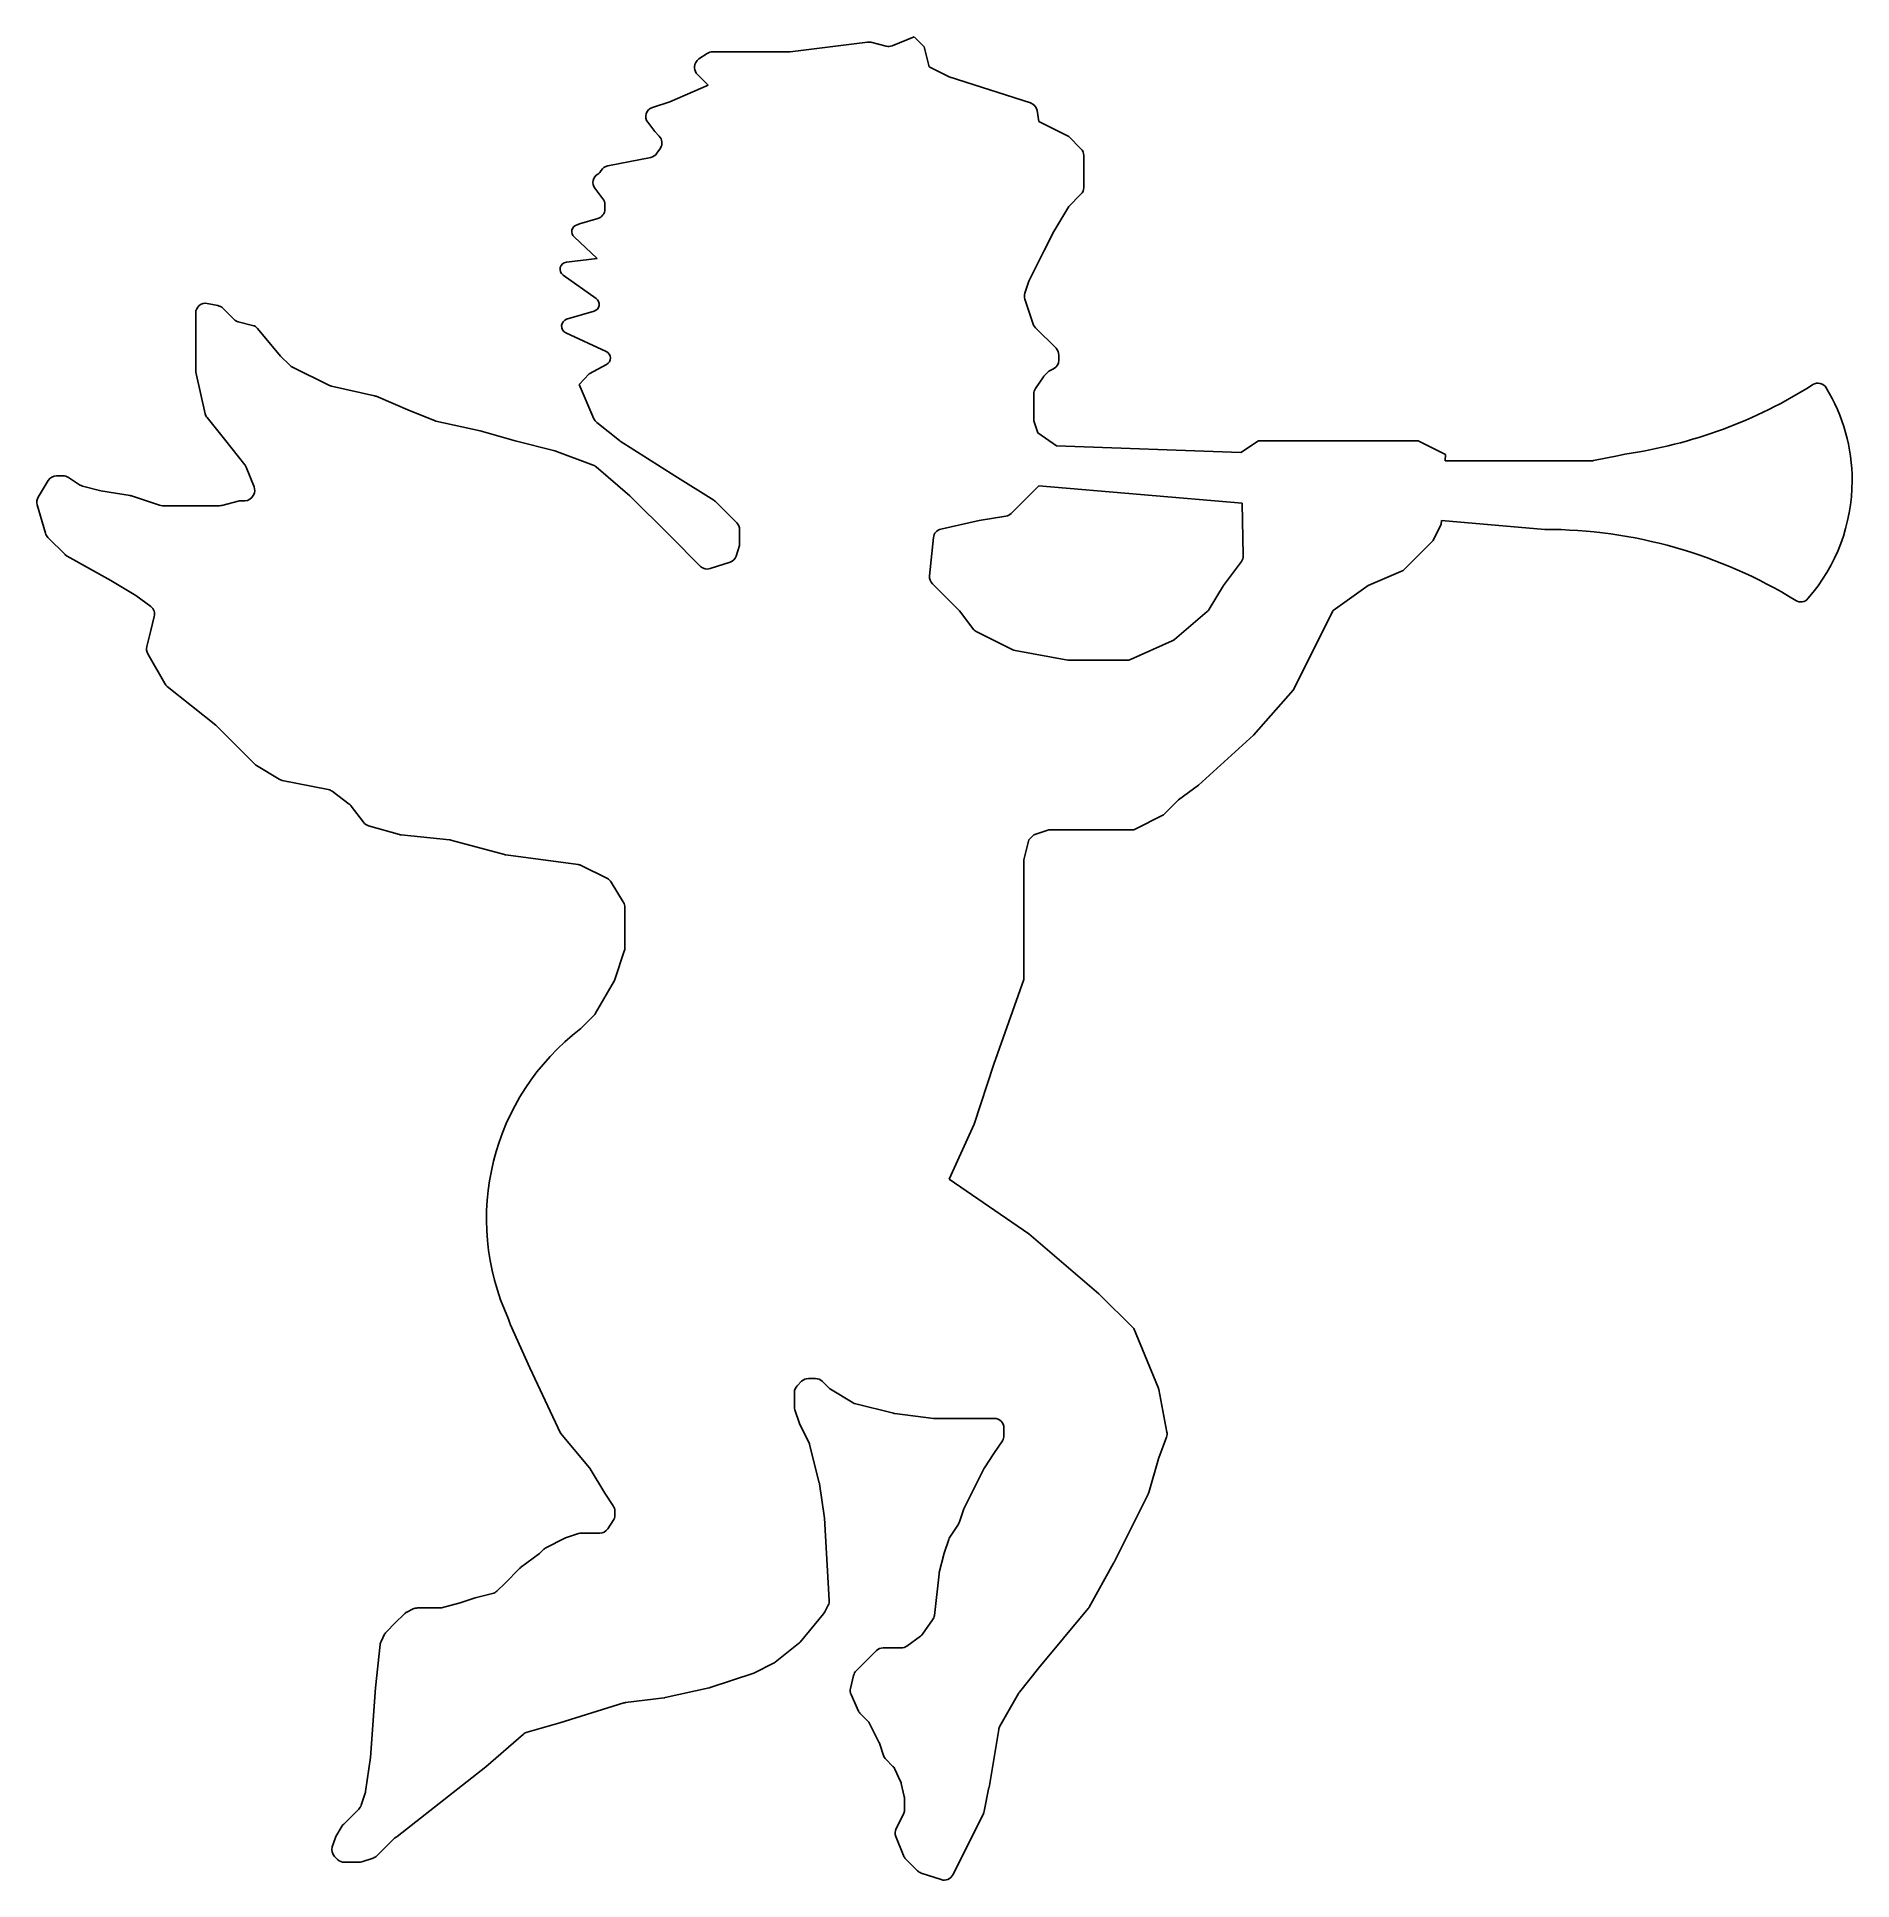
# Model space of a CAD drawing. Header units: metres. Extents: x 0.03 to 3.82, y 0.11 to 3.96.
import ezdxf

# ---------------------------------------------------------------- set-up
doc = ezdxf.new("R2010")
doc.units = ezdxf.units.M

msp = doc.modelspace()

# ---------------------------------------------------------------- linework, layer by layer
at = {"layer": '1', "color": 3}
for p, q in [((1.602922, 3.927083), (1.443555, 3.927083)), ((1.767126, 3.947454), (1.605403, 3.927237)), ((1.806226, 3.939069), (1.774457, 3.947011)), ((1.864583, 3.958333), (1.818505, 3.939902)), ((1.885417, 3.9375), (1.864583, 3.958333)), ((1.895833, 3.895833), (1.885417, 3.9375)), ((1.40625, 3.895546), (1.40625, 3.893701)), ((1.432462, 3.923724), (1.415156, 3.912187)), ((1.9375, 3.875), (1.895833, 3.895833)), ((1.434374, 3.857292), (1.354167, 3.822917)), ((1.412108, 3.879559), (1.434374, 3.857292)), ((2.107507, 3.82033), (1.9375, 3.875)), ((1.354167, 3.822917), (1.317991, 3.810858)), ((1.308316, 3.779884), (1.322917, 3.760417)), ((2.125, 3.78125), (2.121112, 3.804579)), ((2.1875, 3.75), (2.125, 3.78125)), ((1.322917, 3.760417), (1.332157, 3.751177)), ((2.212892, 3.724608), (2.1875, 3.75)), ((1.314793, 3.706708), (1.224688, 3.688688)), ((1.334655, 3.725941), (1.327512, 3.715226)), ((2.21875, 3.643701), (2.21875, 3.710466)), ((1.197907, 3.642373), (1.21475, 3.619916)), ((2.1875, 3.604167), (2.212892, 3.629559)), ((1.21875, 3.607916), (1.21875, 3.598419)), ((2.15625, 3.552083), (2.1875, 3.604167)), ((1.165541, 3.568131), (1.16097, 3.565919)), ((1.204244, 3.579189), (1.165541, 3.568131)), ((2.135417, 3.510417), (2.15625, 3.552083)), ((1.203051, 3.495299), (1.154421, 3.540367)), ((2.114583, 3.46875), (2.135417, 3.510417)), ((1.138542, 3.487908), (1.203051, 3.495299)), ((2.104167, 3.447917), (2.114583, 3.46875)), ((1.200596, 3.412112), (1.131606, 3.460745)), ((2.095858, 3.422992), (2.104167, 3.447917)), ((0.410729, 3.397021), (0.388505, 3.401465)), ((0.444, 3.3685), (0.420949, 3.391551)), ((2.104167, 3.385417), (2.095858, 3.410342)), ((0.364583, 3.381854), (0.364583, 3.302083)), ((0.483249, 3.35575), (0.453291, 3.363239)), ((1.139017, 3.368474), (1.196226, 3.385474)), ((2.11309, 3.358646), (2.104167, 3.385417)), ((2.160809, 3.307941), (2.117922, 3.350828)), ((0.541667, 3.291667), (0.493763, 3.349151)), ((1.136956, 3.340498), (1.22161, 3.301059)), ((0.364583, 3.302083), (0.364583, 3.262613)), ((0.560205, 3.273128), (0.541667, 3.291667)), ((1.185755, 3.25453), (1.222387, 3.274255)), ((2.166667, 3.283194), (2.166667, 3.293799)), ((0.365059, 3.258274), (0.38441, 3.171198)), ((0.643631, 3.230268), (0.565403, 3.269381)), ((1.185755, 3.25453), (1.165308, 3.232337)), ((2.117942, 3.223789), (2.134319, 3.248353)), ((2.136817, 3.2514), (2.145833, 3.260417)), ((2.145833, 3.260417), (2.155611, 3.265305)), ((0.73776, 3.208738), (0.648236, 3.228633)), ((0.8125, 3.177083), (0.7413, 3.207597)), ((1.165308, 3.232337), (1.195942, 3.160857)), ((2.114583, 3.15625), (2.114583, 3.212694)), ((0.388316, 3.163043), (0.427083, 3.114583)), ((0.863077, 3.156852), (0.8125, 3.177083)), ((0.958333, 3.135417), (0.866166, 3.155898)), ((1.03125, 3.114583), (0.958333, 3.135417)), ((1.201831, 3.153119), (1.249156, 3.115258)), ((2.12283, 3.13151), (2.114583, 3.15625)), ((2.12283, 3.13151), (2.162017, 3.104015)), ((0.427083, 3.114583), (0.466898, 3.064814)), ((1.114583, 3.09375), (1.03125, 3.114583)), ((1.194607, 3.063741), (1.114583, 3.09375)), ((1.250912, 3.114003), (1.364583, 3.041667)), ((2.162017, 3.104015), (2.546349, 3.089927)), ((2.583333, 3.114583), (2.546349, 3.089927)), ((2.916667, 3.114583), (2.583333, 3.114583)), ((2.974114, 3.08586), (2.916667, 3.114583)), ((2.973318, 3.072917), (2.974114, 3.08586)), ((3.333333, 3.083333), (3.283192, 3.073305)), ((3.348432, 3.086817), (3.333333, 3.083333)), ((0.087694, 3.041667), (0.073824, 3.041667)), ((0.469851, 3.059748), (0.486248, 3.018755)), ((1.270833, 3), (1.200601, 3.0602)), ((1.364583, 3.041667), (1.445985, 2.99079)), ((3.27927, 3.072917), (2.973318, 3.072917)), ((0.056674, 3.031957), (0.035714, 2.997024)), ((0.122117, 3.022755), (0.098789, 3.038308)), ((0.166667, 3.010417), (0.128361, 3.019993)), ((0.227619, 3.000258), (0.166667, 3.010417)), ((2.09375, 2.989583), (2.125, 3.020833)), ((2.549455, 2.984223), (2.125, 3.020833)), ((0.033634, 2.98124), (0.050659, 2.92165)), ((0.288588, 2.980193), (0.230656, 2.999504)), ((0.414205, 2.979167), (0.294913, 2.979167)), ((0.455944, 2.988986), (0.419056, 2.979764)), ((0.466806, 2.989583), (0.460795, 2.989583)), ((0.485567, 3.002384), (0.484695, 3.000639)), ((1.354167, 2.916667), (1.270833, 3)), ((1.449528, 2.987972), (1.494142, 2.943358)), ((2.067032, 2.962865), (2.09375, 2.989583)), ((2.549455, 2.984223), (2.551857, 2.874866)), ((1.5, 2.929216), (1.5, 2.895833)), ((1.920372, 2.930221), (2, 2.947917)), ((2, 2.947917), (2.056178, 2.957279)), ((2.947917, 2.90625), (2.965201, 2.94082)), ((2.965201, 2.94082), (2.965662, 2.948324)), ((3.181082, 2.929743), (2.965662, 2.948324)), ((0.055748, 2.913002), (0.091769, 2.876981)), ((1.418343, 2.85249), (1.354167, 2.916667)), ((1.5, 2.895833), (1.492745, 2.87407)), ((1.896776, 2.832348), (1.90481, 2.912688)), ((2.885417, 2.84375), (2.947917, 2.90625)), ((0.096199, 2.87364), (0.1875, 2.822917)), ((1.480096, 2.861421), (1.438809, 2.847659)), ((2.547862, 2.862427), (2.510417, 2.8125)), ((0.1875, 2.822917), (0.239583, 2.791667)), ((1.916667, 2.802083), (1.902535, 2.816215)), ((2.510417, 2.8125), (2.480837, 2.7632)), ((2.739583, 2.760417), (2.8125, 2.8125)), ((2.8125, 2.8125), (2.885417, 2.84375)), ((0.239583, 2.791667), (0.270626, 2.768385)), ((1.927083, 2.791667), (1.916667, 2.802083)), ((1.957328, 2.761422), (1.927083, 2.791667)), ((0.278029, 2.747534), (0.270833, 2.71875)), ((1.98675, 2.722527), (1.959186, 2.75928)), ((2.476703, 2.758305), (2.40847, 2.69982)), ((2.65625, 2.59375), (2.739583, 2.760417)), ((0.270833, 2.71875), (0.262366, 2.684879)), ((2.070361, 2.678361), (1.993806, 2.716639)), ((2.403578, 2.696729), (2.316379, 2.657974)), ((0.264404, 2.670106), (0.300191, 2.607479)), ((2.185726, 2.656573), (2.075728, 2.676572)), ((2.308256, 2.65625), (2.189303, 2.65625)), ((0.305062, 2.601784), (0.40625, 2.520833)), ((2.572917, 2.5), (2.65625, 2.59375)), ((0.40625, 2.520833), (0.487842, 2.439241)), ((2.458333, 2.395833), (2.572917, 2.5)), ((0.491694, 2.436233), (0.538696, 2.408032)), ((0.545064, 2.405571), (0.641385, 2.386307)), ((2.416667, 2.364583), (2.458333, 2.395833)), ((0.649462, 2.382695), (0.685214, 2.355881)), ((0.689214, 2.351881), (0.714713, 2.317882)), ((2.385417, 2.333333), (2.416667, 2.364583)), ((0.725219, 2.310652), (0.789945, 2.292159)), ((2.322917, 2.302083), (2.385417, 2.333333)), ((0.793449, 2.291489), (0.894172, 2.281416)), ((0.897444, 2.280811), (1.009125, 2.250352)), ((2.09375, 2.239583), (2.104167, 2.28125)), ((2.104167, 2.28125), (2.114583, 2.291667)), ((2.114583, 2.291667), (2.145833, 2.302083)), ((2.145833, 2.302083), (2.322917, 2.302083)), ((1.011744, 2.249823), (1.163355, 2.229609)), ((2.09375, 2.052083), (2.09375, 2.239583)), ((1.169656, 2.227673), (1.223958, 2.200522)), ((1.232163, 2.192923), (1.257567, 2.150583)), ((1.260417, 2.140293), (1.260417, 2.055329)), ((1.259391, 2.049004), (1.240209, 1.991462)), ((2.09375, 1.989583), (2.09375, 2.052083)), ((1.238601, 1.987864), (1.199246, 1.918992)), ((2.03125, 1.8125), (2.09375, 1.989583)), ((1.196023, 1.914773), (1.168435, 1.887185)), ((1.989583, 1.6875), (2.03125, 1.8125)), ((1.9375, 1.572917), (1.989583, 1.6875)), ((2.104167, 1.458333), (1.9375, 1.572917)), ((2.25, 1.333333), (2.104167, 1.458333)), ((2.322917, 1.260417), (2.25, 1.333333)), ((1.017739, 1.280115), (1.020528, 1.271749)), ((1.021225, 1.269951), (1.061795, 1.17867)), ((2.374205, 1.137325), (2.322917, 1.260417)), ((1.061795, 1.17867), (1.126254, 1.042245)), ((1.643701, 1.15625), (1.658383, 1.15625)), ((1.614583, 1.096996), (1.614583, 1.127132)), ((1.620441, 1.141275), (1.629559, 1.150392)), ((1.672525, 1.150392), (1.685759, 1.137158)), ((1.689611, 1.13415), (1.737031, 1.105698)), ((2.375388, 1.133386), (2.392363, 1.044543)), ((1.625, 1.0625), (1.615609, 1.090671)), ((1.74247, 1.103445), (1.821745, 1.083626)), ((1.824115, 1.083183), (1.905015, 1.073071)), ((1.126254, 1.042245), (1.18651, 0.969938)), ((1.644851, 1.022797), (1.625, 1.0625)), ((1.907495, 1.072917), (2.032083, 1.072917)), ((2.052083, 1.052917), (2.052083, 1.037305)), ((1.666417, 0.938501), (1.646365, 1.018703)), ((2.048724, 1.026212), (2.03125, 1)), ((2.375272, 0.990315), (2.391462, 1.033813)), ((1.188296, 0.967424), (1.21875, 0.916667)), ((2.00986, 0.967636), (1.989583, 0.927083)), ((2.03125, 1), (2.011108, 0.969786)), ((2.354678, 0.918454), (2.374786, 0.988833)), ((1.677083, 0.864583), (1.666813, 0.936478)), ((1.989583, 0.927083), (1.969386, 0.886688)), ((1.21875, 0.916667), (1.236224, 0.890455)), ((2.281444, 0.771222), (2.353336, 0.915004)), ((1.236224, 0.859545), (1.224687, 0.842239)), ((1.239583, 0.879362), (1.239583, 0.870638)), ((1.687186, 0.692837), (1.677083, 0.864583)), ((1.956847, 0.851939), (1.938986, 0.825145)), ((1.968301, 0.884069), (1.95918, 0.856708)), ((1.134145, 0.822281), (1.096652, 0.803534)), ((1.163588, 0.832307), (1.136766, 0.823367)), ((1.208046, 0.833333), (1.169912, 0.833333)), ((1.936653, 0.820376), (1.927083, 0.791667)), ((1.082196, 0.790814), (1.042804, 0.76127)), ((1.091455, 0.799789), (1.084338, 0.792672)), ((1.927083, 0.791667), (1.916993, 0.751305)), ((2.230081, 0.678728), (2.281039, 0.770453)), ((1.040662, 0.759412), (1.010417, 0.729167)), ((1.916518, 0.748663), (1.906825, 0.661427)), ((0.947917, 0.697917), (0.916667, 0.6875)), ((0.984209, 0.706989), (0.947917, 0.697917)), ((1.010417, 0.729167), (0.9935, 0.71225)), ((0.799788, 0.664372), (0.78125, 0.645833)), ((0.818694, 0.674972), (0.804986, 0.668119)), ((0.872538, 0.677083), (0.827638, 0.677083)), ((0.916667, 0.6875), (0.877389, 0.67768)), ((1.626293, 0.605718), (1.675597, 0.664884)), ((1.678121, 0.668743), (1.685109, 0.682718)), ((2.125, 0.552083), (2.227962, 0.675637)), ((0.758966, 0.622097), (0.751595, 0.607358)), ((0.78125, 0.645833), (0.762712, 0.627295)), ((1.877496, 0.617855), (1.848966, 0.597475)), ((1.903222, 0.652011), (1.882145, 0.622504)), ((0.749606, 0.600622), (0.739583, 0.510417)), ((1.574572, 0.563824), (1.623423, 0.602905)), ((1.785809, 0.587892), (1.770833, 0.572917)), ((1.837341, 0.59375), (1.799951, 0.59375)), ((1.438479, 0.510743), (1.529902, 0.541218)), ((1.532521, 0.542303), (1.571022, 0.561552)), ((1.770833, 0.572917), (1.743551, 0.545635)), ((2.084307, 0.501218), (2.125, 0.552083)), ((0.739583, 0.510417), (0.729167, 0.364583)), ((1.344672, 0.489788), (1.436493, 0.510193)), ((1.738258, 0.536214), (1.731682, 0.509146)), ((1.125, 0.4375), (1.258748, 0.478654)), ((1.262149, 0.479384), (1.342813, 0.489466)), ((1.732891, 0.496187), (1.748497, 0.461658)), ((2.043442, 0.430189), (2.082559, 0.498646)), ((1.056389, 0.417897), (1.125, 0.4375)), ((1.75258, 0.455753), (1.768538, 0.439795)), ((1.772284, 0.434597), (1.791031, 0.397105)), ((2.020886, 0.302401), (2.041079, 0.423554)), ((0.970087, 0.34492), (1.048713, 0.413718)), ((1.792117, 0.394484), (1.80059, 0.369063)), ((0.729167, 0.364583), (0.719005, 0.293452)), ((1.805422, 0.361244), (1.820394, 0.346273)), ((0.785306, 0.199438), (0.970087, 0.34492)), ((1.824412, 0.34051), (1.836347, 0.314645)), ((1.83769, 0.310698), (1.843969, 0.28307)), ((0.71818, 0.289956), (0.709826, 0.264896)), ((1.844466, 0.278637), (1.844466, 0.255286)), ((2.010942, 0.252626), (2.02077, 0.301767)), ((0.697917, 0.25), (0.673616, 0.225699)), ((0.704995, 0.257079), (0.697917, 0.25)), ((1.842273, 0.24618), (1.827056, 0.216427)), ((1.979167, 0.1875), (2.009219, 0.247604)), ((0.655556, 0.195834), (0.649742, 0.178393)), ((0.670608, 0.221847), (0.65738, 0.1998)), ((0.742921, 0.159588), (0.778187, 0.194854)), ((1.826293, 0.199892), (1.842225, 0.160062)), ((0.654573, 0.157927), (0.660809, 0.151691)), ((0.711412, 0.146859), (0.735104, 0.154757)), ((1.945257, 0.119681), (1.979167, 0.1875)), ((0.674951, 0.145833), (0.705087, 0.145833)), ((1.846653, 0.153347), (1.871661, 0.128339)), ((1.879479, 0.123507), (1.921044, 0.109652))]:
    msp.add_line(p, q, dxfattribs=at)
for centre, radius, start, end in [((1.443555, 3.907083), 0.02, 90, 123.689664), ((1.602922, 3.947083), 0.02, 270, 277.125258), ((1.769607, 3.927608), 0.02, 75.963448, 97.125258), ((1.811077, 3.958471), 0.02, 255.963448, 291.801229), ((1.42625, 3.895546), 0.02, 123.689664, 180), ((1.42625, 3.893701), 0.02, 180, 224.998689), ((2.101384, 3.801291), 0.02, 9.462606, 72.173587), ((1.324316, 3.791884), 0.02, 108.435473, 216.870317), ((1.318014, 3.737035), 0.02, 326.310336, 404.998689), ((1.310871, 3.72632), 0.02, 281.309731, 326.310336), ((2.19875, 3.710466), 0.02, 0, 45), ((1.213907, 3.654373), 0.02, 119.935294, 216.869688), ((1.193947, 3.689037), 0.02, 299.935294, 330.064706), ((1.22861, 3.669076), 0.02, 101.309731, 150.064706), ((1.19875, 3.607916), 0.02, 0, 36.869688), ((2.19875, 3.643701), 0.02, 315, 360), ((1.19875, 3.598419), 0.02, 285.945099, 360), ((1.164617, 3.551369), 0.015, 104.072028, 227.176945), ((1.140249, 3.473005), 0.015, 96.535763, 234.81858), ((0.384583, 3.381854), 0.02, 78.689878, 180), ((0.406807, 3.377409), 0.02, 45, 78.689878), ((1.191953, 3.399852), 0.015, 286.549704, 414.81858), ((2.114832, 3.416667), 0.02, 161.564527, 198.435473), ((0.458142, 3.382642), 0.02, 225, 255.964354), ((0.478398, 3.336348), 0.02, 39.805931, 75.964354), ((1.14329, 3.354095), 0.015, 106.549704, 245.019762), ((2.132064, 3.36497), 0.02, 198.4339, 225), ((0.574347, 3.28727), 0.02, 224.998689, 243.435211), ((1.215276, 3.287462), 0.015, 298.300698, 425.019762), ((2.146667, 3.283194), 0.02, 296.562953, 360), ((2.146667, 3.293799), 0.02, 0, 45), ((0.384583, 3.262613), 0.02, 180, 192.529213), ((2.15096, 3.237258), 0.02, 135.002623, 146.309125), ((3.751826, 3.215051), 0.02, 31.150065, 122.365662), ((0.652575, 3.248157), 0.02, 243.435211, 257.470822), ((0.733421, 3.189214), 0.02, 66.8015, 77.470822), ((1.149531, 3.218379), 0.02, 23.1985, 41.186157), ((2.134583, 3.212694), 0.02, 146.309125, 180), ((3.205799, 4.076593), 1, 278.200232, 302.365662), ((3.448012, 3.031416), 0.375, 0, 31.150065), ((0.403934, 3.175536), 0.02, 192.529213, 218.659001), ((0.870505, 3.175422), 0.02, 248.198771, 257.471377), ((1.214325, 3.168736), 0.02, 203.1985, 231.339808), ((1.26165, 3.130876), 0.02, 231.339808, 237.528962), ((0.073824, 3.021667), 0.02, 90, 149.036552), ((0.087694, 3.021667), 0.02, 56.309125, 90), ((0.451281, 3.05232), 0.02, 21.8012, 38.660212), ((1.187585, 3.045015), 0.02, 49.398459, 69.444098), ((3.27927, 3.092917), 0.02, 270, 281.309327), ((0.133212, 3.039396), 0.02, 236.309125, 255.964687), ((0.467678, 3.011328), 0.02, 333.437178, 381.8012), ((3.448012, 3.031416), 0.375, 318.965465, 360), ((0.052864, 2.986734), 0.02, 149.036552, 195.945286), ((0.224331, 2.98053), 0.02, 71.565318, 80.537394), ((0.294913, 2.999167), 0.02, 251.565318, 270), ((0.414205, 2.999167), 0.02, 270, 284.035646), ((0.460795, 2.969583), 0.02, 90, 104.035646), ((0.466806, 3.009583), 0.02, 270, 333.437178), ((1.435385, 2.97383), 0.02, 45, 57.994499), ((1.48, 2.929216), 0.02, 0, 45), ((1.924711, 2.910698), 0.02, 102.529178, 174.289199), ((2.05289, 2.977007), 0.02, 279.461755, 315), ((3.181082, 1.929743), 1, 58.383808, 90), ((0.06989, 2.927145), 0.02, 195.945286, 225.00001), ((0.105911, 2.891123), 0.02, 225.00001, 240.945544), ((1.432485, 2.866632), 0.02, 224.999625, 288.434687), ((1.473772, 2.880394), 0.02, 288.434687, 341.564527), ((2.531862, 2.874427), 0.02, 323.130312, 361.258512), ((1.916677, 2.830357), 0.02, 174.289199, 225), ((3.715793, 2.798354), 0.02, 238.383808, 318.965465), ((0.258626, 2.752385), 0.02, 345.963409, 413.130322), ((1.943186, 2.74728), 0.02, 36.869688, 45), ((2.463687, 2.77349), 0.02, 310.601171, 329.036089), ((2.00275, 2.734527), 0.02, 216.869688, 243.434949), ((2.395455, 2.715005), 0.02, 293.962651, 310.601171), ((0.281769, 2.680029), 0.02, 165.964759, 209.744685), ((2.079306, 2.696249), 0.02, 243.434949, 259.695279), ((2.189303, 2.67625), 0.02, 259.695279, 270), ((2.308256, 2.67625), 0.02, 270, 293.962651), ((0.317555, 2.617402), 0.02, 209.744685, 231.340072), ((0.501984, 2.453383), 0.02, 224.99999, 239.036566), ((0.548986, 2.425182), 0.02, 239.036566, 258.690168), ((0.637462, 2.366695), 0.02, 53.130312, 78.690168), ((0.673214, 2.339881), 0.02, 36.869688, 53.130312), ((0.730713, 2.329882), 0.02, 216.869688, 254.054901), ((0.795439, 2.31139), 0.02, 254.054901, 264.289199), ((0.892182, 2.261515), 0.02, 74.744962, 84.289199), ((1.014387, 2.269648), 0.02, 254.744962, 262.405471), ((1.160711, 2.209784), 0.02, 63.434949, 82.405471), ((1.215014, 2.182633), 0.02, 30.963448, 63.434949), ((1.240417, 2.140293), 0.02, 360, 390.963448), ((1.240417, 2.055329), 0.02, 341.564527, 360), ((1.221236, 1.997786), 0.02, 330.25528, 341.564527), ((1.47171, 1.489663), 0.5, 127.340463, 204.77749), ((1.181881, 1.928915), 0.02, 315, 330.25528), ((1.039501, 1.278074), 0.02, 198.434949, 203.962651), ((1.643701, 1.13625), 0.02, 90, 134.998689), ((1.658383, 1.13625), 0.02, 45, 90), ((1.634583, 1.127132), 0.02, 134.998689, 180), ((1.699901, 1.1513), 0.02, 225, 239.036089), ((2.355743, 1.129633), 0.02, 10.817147, 22.619741), ((1.634583, 1.096996), 0.02, 180, 198.435473), ((1.747321, 1.122848), 0.02, 239.036089, 255.963448), ((1.826596, 1.103029), 0.02, 255.963448, 262.875387), ((1.907495, 1.092917), 0.02, 262.875387, 270), ((2.032083, 1.052917), 0.02, 0, 90), ((2.372719, 1.04079), 0.02, 339.584848, 370.817147), ((1.626963, 1.013852), 0.02, 14.036706, 26.564527), ((2.032083, 1.037305), 0.02, 326.310336, 360), ((1.171146, 0.957134), 0.02, 30.963911, 39.805657), ((2.027749, 0.958692), 0.02, 146.310336, 153.434424), ((2.394016, 0.983338), 0.02, 159.584848, 164.054703), ((1.647014, 0.93365), 0.02, 8.129578, 14.036706), ((1.219583, 0.879362), 0.02, 0, 33.689664), ((1.987274, 0.877744), 0.02, 153.434949, 161.564527), ((2.335447, 0.923949), 0.02, 333.434949, 344.054703), ((1.219583, 0.870638), 0.02, 326.310336, 360), ((1.940206, 0.863032), 0.02, 326.310336, 341.564527), ((1.14309, 0.804393), 0.02, 108.4339, 116.565576), ((1.169912, 0.813333), 0.02, 90, 108.4339), ((1.208046, 0.853333), 0.02, 270, 326.310336), ((1.955627, 0.814052), 0.02, 146.310336, 161.564527), ((1.070196, 0.806814), 0.02, 306.870317, 314.997377), ((1.105597, 0.785646), 0.02, 116.565576, 134.997377), ((2.263556, 0.780166), 0.02, 330.945544, 333.434949), ((1.054804, 0.74527), 0.02, 126.870317, 135), ((1.936396, 0.746454), 0.02, 165.964682, 173.659616), ((0.979358, 0.726392), 0.02, 284.035626, 315), ((0.81393, 0.65023), 0.02, 116.562953, 135.000656), ((0.827638, 0.657083), 0.02, 90, 116.562953), ((0.872538, 0.697083), 0.02, 270, 284.036552), ((1.660233, 0.677688), 0.02, 320.194816, 333.4339), ((1.667221, 0.691663), 0.02, 333.4339, 363.366569), ((1.886948, 0.663636), 0.02, 324.461755, 353.659616), ((2.212598, 0.688441), 0.02, 320.194343, 330.945544), ((0.776854, 0.613153), 0.02, 135.000656, 153.4339), ((1.865871, 0.634129), 0.02, 305.538245, 324.461755), ((0.769484, 0.598413), 0.02, 153.4339, 173.659616), ((1.610929, 0.618522), 0.02, 308.659872, 320.194816), ((1.799951, 0.57375), 0.02, 90, 134.998689), ((1.837341, 0.61375), 0.02, 270, 305.538245), ((1.523577, 0.560191), 0.02, 288.434949, 296.564527), ((1.562078, 0.579441), 0.02, 296.564527, 308.659872), ((1.757693, 0.531493), 0.02, 135, 166.343924), ((1.432154, 0.529717), 0.02, 282.529195, 288.434949), ((1.751116, 0.504424), 0.02, 166.343924, 204.321103), ((2.099924, 0.488724), 0.02, 141.339808, 150.255613), ((1.26463, 0.459538), 0.02, 97.124572, 107.102826), ((1.340333, 0.509311), 0.02, 277.124572, 282.529195), ((1.766722, 0.469895), 0.02, 204.321103, 225.000041), ((1.754396, 0.425653), 0.02, 26.565559, 45.000041), ((2.060807, 0.420266), 0.02, 150.255613, 170.537394), ((1.061883, 0.398667), 0.02, 105.945077, 131.186169), ((1.773143, 0.38816), 0.02, 18.4339, 26.565559), ((1.819564, 0.375387), 0.02, 198.4339, 225.001352), ((1.806252, 0.332131), 0.02, 24.770168, 45.001352), ((1.818187, 0.306266), 0.02, 12.804266, 24.770168), ((0.699206, 0.296281), 0.02, 341.564527, 351.869576), ((1.824466, 0.278637), 0.02, 0, 12.804266), ((2.001158, 0.305689), 0.02, 348.690666, 350.537394), ((0.690852, 0.27122), 0.02, 315.002705, 341.564527), ((1.824466, 0.255286), 0.02, 332.913817, 360), ((1.991331, 0.256549), 0.02, 333.434949, 348.690666), ((0.674529, 0.189509), 0.02, 149.035597, 161.564527), ((0.687758, 0.211557), 0.02, 135.000016, 149.035597), ((0.792329, 0.180712), 0.02, 110.556117, 135.00001), ((1.844863, 0.20732), 0.02, 152.913817, 201.801234), ((0.668716, 0.172069), 0.02, 161.564527, 224.999959), ((0.728779, 0.173731), 0.02, 288.435498, 315.00001), ((1.860795, 0.167489), 0.02, 201.801234, 225), ((0.674951, 0.165833), 0.02, 224.999959, 270), ((0.705087, 0.165833), 0.02, 270, 288.435498), ((1.885804, 0.142481), 0.02, 225, 251.565326), ((1.927369, 0.128626), 0.02, 251.565326, 333.434432)]:
    msp.add_arc(centre, radius, start, end, dxfattribs=at)

doc.saveas('drawing.dxf')
